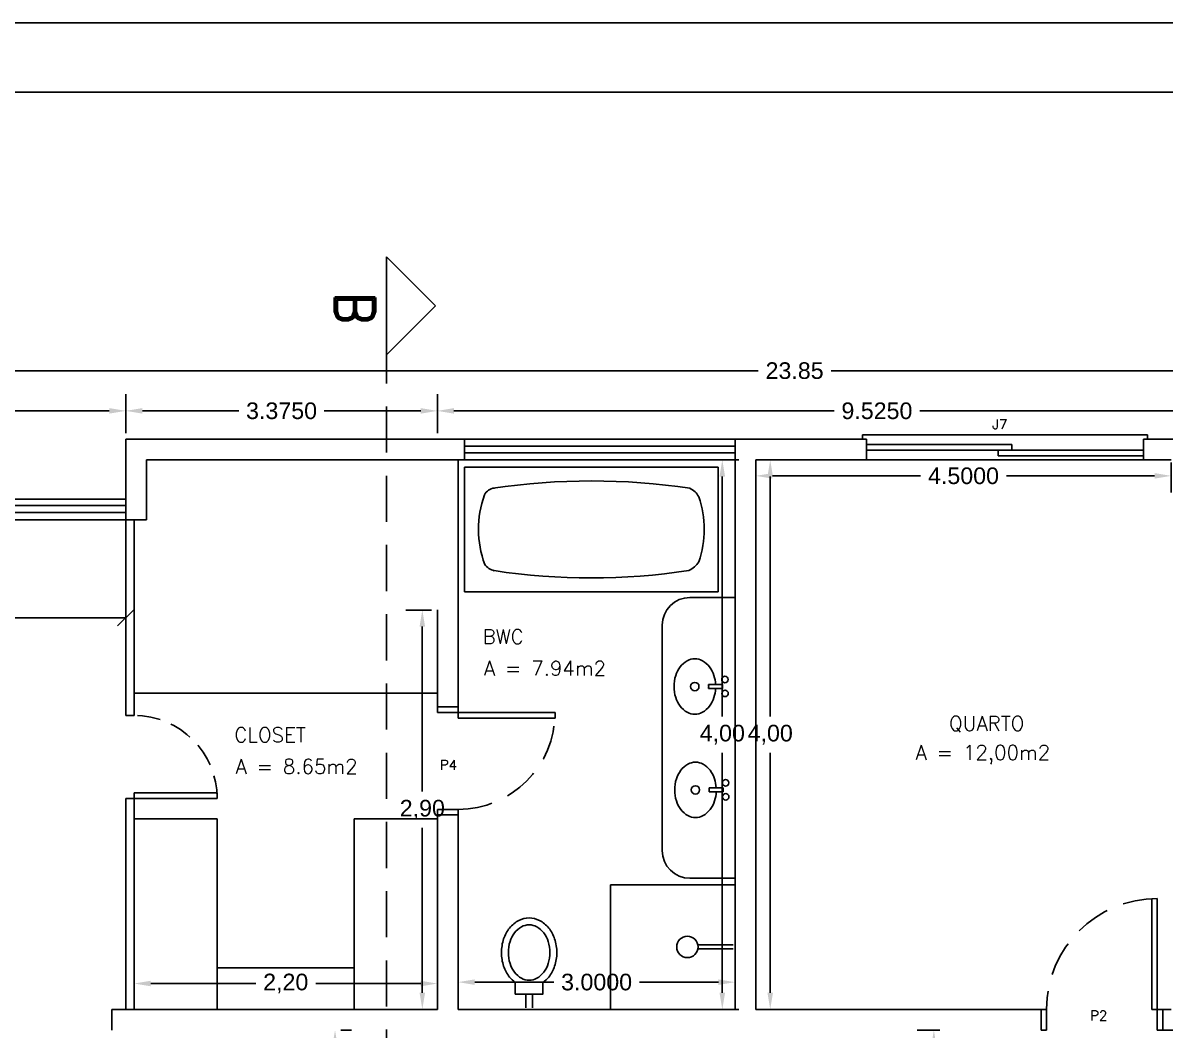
# Model space of a CAD drawing. Header units: millimetres. Extents: x 2200 to 2403, y 2380 to 2511.
# Drawn here: x 2278.06 to 2290.43, y 2405.1 to 2416.01 of the extents above; entities that cross this region are included whole.
import ezdxf

# ---------------------------------------------------------------- set-up
doc = ezdxf.new("R2010")
doc.units = ezdxf.units.MM
doc.linetypes.add('DASHED', pattern=[0.75, 0.5, -0.25])
doc.linetypes.add('HIDDEN', pattern=[0.375, 0.25, -0.125])
doc.layers.add('ABERTURAS', color=1, linetype='Continuous')
doc.layers.add('CORTE', color=7, linetype='Continuous')
doc.styles.add('ROMAND', font='romand', dxfattribs={"height": 0.1})
doc.styles.add('ROMANS', font='ROMANS.shx', dxfattribs={"height": 0.07})
doc.styles.get("Standard").update_dxf_attribs({"font": 'arial.ttf'})
doc.dimstyles.get("Standard").update_dxf_attribs({"dimtxt": 0.18, "dimasz": 0.18, "dimexe": 0.18, "dimexo": 0.0625, "dimgap": 0.09, "dimtad": 0, "dimtih": 1, "dimtoh": 1, "dimdec": 4, "dimzin": 0, "dimdsep": 46, "dimtxsty": 'Standard', "dimcen": 0.09, "dimadec": 0, "dimazin": 0, "dimtfac": 1, "dimtdec": 4, "dimtofl": 0, "dimtmove": 0, "dimatfit": 3, "dimfxl": 1, "dimtolj": 1, "dimtzin": 0, "dimarcsym": 0})

# ---------------------------------------------------------------- blocks, each defined once
blk = doc.blocks.new('*D658')
at = {"color": 0, "lineweight": -2, "transparency": 16777216}
for p, q in [((2279.265, 2405.552), (2279.265, 2405.784)), ((2282.55, 2405.552), (2282.55, 2405.784)), ((2279.445, 2405.604), (2280.582, 2405.604)), ((2282.37, 2405.604), (2281.232, 2405.604))]:
    blk.add_line(p, q, dxfattribs=at)
at = {"color": 0, "transparency": 16777216}
for points in [[(2279.445, 2405.634), (2279.445, 2405.574), (2279.265, 2405.604)], [(2282.37, 2405.634), (2282.37, 2405.574), (2282.55, 2405.604)]]:
    blk.add_solid(points, dxfattribs=at)
at = {"layer": 'DEFPOINTS', "color": 0, "transparency": 16777216}
for p in [(2282.55, 2405.604), (2279.265, 2405.489), (2282.55, 2405.489)]:
    blk.add_point(p, dxfattribs=at)
at = {"color": 0, "transparency": 16777216, "insert": (2280.907, 2405.604), "char_height": 0.18, "attachment_point": 5}
blk.add_mtext('\\A1;2,20', dxfattribs=at)
blk = doc.blocks.new('*D659')
at = {"color": 0, "lineweight": -2, "transparency": 16777216}
for p, q in [((2268.541, 2410.855), (2268.541, 2412.422)), ((2304.3, 2410.855), (2304.3, 2412.422)), ((2268.721, 2412.242), (2286.025, 2412.242)), ((2304.12, 2412.242), (2286.816, 2412.242))]:
    blk.add_line(p, q, dxfattribs=at)
at = {"color": 0, "transparency": 16777216}
for points in [[(2268.721, 2412.272), (2268.721, 2412.212), (2268.541, 2412.242)], [(2304.12, 2412.272), (2304.12, 2412.212), (2304.3, 2412.242)]]:
    blk.add_solid(points, dxfattribs=at)
at = {"layer": 'DEFPOINTS', "color": 0, "transparency": 16777216}
for p in [(2268.541, 2412.242), (2268.541, 2410.792), (2304.3, 2410.792)]:
    blk.add_point(p, dxfattribs=at)
at = {"color": 0, "transparency": 16777216, "insert": (2286.42, 2412.242), "char_height": 0.18, "attachment_point": 5}
blk.add_mtext('\\A1;23.85', dxfattribs=at)
blk = doc.blocks.new('*D678')
at = {"color": 0, "lineweight": -2, "transparency": 16777216}
for p, q in [((2281.503, 2405.099), (2281.621, 2405.099)), ((2281.441, 2404.919), (2281.441, 2404.54)), ((2281.441, 2403.765), (2281.441, 2404.144)), ((2281.503, 2403.585), (2281.621, 2403.585))]:
    blk.add_line(p, q, dxfattribs=at)
at = {"color": 0, "transparency": 16777216}
for points in [[(2281.411, 2404.919), (2281.471, 2404.919), (2281.441, 2405.099)], [(2281.411, 2403.765), (2281.471, 2403.765), (2281.441, 2403.585)]]:
    blk.add_solid(points, dxfattribs=at)
at = {"layer": 'DEFPOINTS', "color": 0, "transparency": 16777216}
for p in [(2281.441, 2405.099), (2281.441, 2405.099), (2281.441, 2403.585)]:
    blk.add_point(p, dxfattribs=at)
at = {"color": 0, "transparency": 16777216, "insert": (2281.441, 2404.342), "char_height": 0.18, "attachment_point": 5}
blk.add_mtext('\\A1;1,00', dxfattribs=at)
blk = doc.blocks.new('*D687')
at = {"color": 0, "lineweight": -2, "transparency": 16777216}
for p, q in [((2285.544, 2411.276), (2285.817, 2411.276)), ((2285.637, 2411.096), (2285.637, 2408.498)), ((2285.637, 2405.504), (2285.637, 2408.102)), ((2285.544, 2405.324), (2285.817, 2405.324))]:
    blk.add_line(p, q, dxfattribs=at)
at = {"color": 0, "transparency": 16777216}
for points in [[(2285.607, 2411.096), (2285.667, 2411.096), (2285.637, 2411.276)], [(2285.607, 2405.504), (2285.667, 2405.504), (2285.637, 2405.324)]]:
    blk.add_solid(points, dxfattribs=at)
at = {"layer": 'DEFPOINTS', "color": 0, "transparency": 16777216}
for p in [(2285.481, 2411.276), (2285.481, 2405.324), (2285.637, 2405.324)]:
    blk.add_point(p, dxfattribs=at)
at = {"color": 0, "transparency": 16777216, "insert": (2285.637, 2408.3), "char_height": 0.18, "attachment_point": 5}
blk.add_mtext('\\A1;4,00', dxfattribs=at)
blk = doc.blocks.new('*D688')
at = {"color": 0, "lineweight": -2, "transparency": 16777216}
for p, q in [((2286.062, 2411.276), (2286.336, 2411.276)), ((2286.156, 2411.096), (2286.156, 2408.498)), ((2286.156, 2405.504), (2286.156, 2408.102)), ((2286.062, 2405.324), (2286.336, 2405.324))]:
    blk.add_line(p, q, dxfattribs=at)
at = {"color": 0, "transparency": 16777216}
for points in [[(2286.126, 2411.096), (2286.186, 2411.096), (2286.156, 2411.276)], [(2286.126, 2405.504), (2286.186, 2405.504), (2286.156, 2405.324)]]:
    blk.add_solid(points, dxfattribs=at)
at = {"layer": 'DEFPOINTS', "color": 0, "transparency": 16777216}
for p in [(2286, 2411.276), (2286, 2405.324), (2286.156, 2405.324)]:
    blk.add_point(p, dxfattribs=at)
at = {"color": 0, "transparency": 16777216, "insert": (2286.156, 2408.3), "char_height": 0.18, "attachment_point": 5}
blk.add_mtext('\\A1;4,00', dxfattribs=at)
blk = doc.blocks.new('*D702')
at = {"color": 0, "lineweight": -2, "transparency": 16777216}
for p, q in [((2282.775, 2405.566), (2282.775, 2405.799)), ((2285.775, 2405.566), (2285.775, 2405.799)), ((2282.955, 2405.619), (2283.811, 2405.619)), ((2285.595, 2405.619), (2284.738, 2405.619))]:
    blk.add_line(p, q, dxfattribs=at)
at = {"color": 0, "transparency": 16777216}
for points in [[(2282.955, 2405.649), (2282.955, 2405.589), (2282.775, 2405.619)], [(2285.595, 2405.649), (2285.595, 2405.589), (2285.775, 2405.619)]]:
    blk.add_solid(points, dxfattribs=at)
at = {"layer": 'DEFPOINTS', "color": 0, "transparency": 16777216}
for p in [(2282.775, 2405.619), (2282.775, 2405.504), (2285.775, 2405.504)]:
    blk.add_point(p, dxfattribs=at)
at = {"color": 0, "transparency": 16777216, "insert": (2284.275, 2405.619), "char_height": 0.18, "attachment_point": 5}
blk.add_mtext('\\A1;3.0000', dxfattribs=at)
blk = doc.blocks.new('*D705')
at = {"color": 0, "lineweight": -2, "transparency": 16777216}
for p, q in [((2287.995, 2405.099), (2287.749, 2405.099)), ((2287.929, 2404.919), (2287.929, 2404.606)), ((2287.929, 2403.929), (2287.929, 2404.242)), ((2287.995, 2403.749), (2287.749, 2403.749))]:
    blk.add_line(p, q, dxfattribs=at)
at = {"color": 0, "transparency": 16777216}
for points in [[(2287.899, 2404.919), (2287.959, 2404.919), (2287.929, 2405.099)], [(2287.899, 2403.929), (2287.959, 2403.929), (2287.929, 2403.749)]]:
    blk.add_solid(points, dxfattribs=at)
at = {"layer": 'DEFPOINTS', "color": 0, "transparency": 16777216}
for p in [(2287.929, 2405.099), (2288.057, 2405.099), (2288.057, 2403.749)]:
    blk.add_point(p, dxfattribs=at)
at = {"color": 0, "transparency": 16777216, "insert": (2287.929, 2404.424), "char_height": 0.18, "attachment_point": 5}
blk.add_mtext('\\A1;1.3500', dxfattribs=at)
blk = doc.blocks.new('CUBA')
at = {"color": 4}
for p, q in [((-0.0148, -0.0995), (-0.0146, -0.1997)), ((0.0152, -0.0995), (0.0154, -0.1996))]:
    blk.add_line(p, q, dxfattribs=at)
for points in [[(0.2, 0, 0.126822), (0.1858, 0.055, 0.10607), (0.1414, 0.1061, 0.085783), (0.0789, 0.138, 0.075445), (0, 0.15, 0.075445), (-0.0789, 0.138, 0.085783), (-0.1414, 0.1061, 0.10607), (-0.1858, 0.055, 0.126822), (-0.2, 0, 0.126822), (-0.1858, -0.055, 0.10607), (-0.1414, -0.1061, 0.085783), (-0.0789, -0.138, 0.061571), (-0.0147, -0.1496, 0.075445)], [(0.0153, -0.1496, 0.060953), (0.0789, -0.138, 0.085783), (0.1414, -0.1061, 0.10607), (0.1858, -0.055, 0.126822), (0.2, 0, 0.126822)], [(-0.0148, -0.0995, 0.017141), (0, -0.1, 0.017646), (0.0152, -0.0995, 0.085783)], [(-0.0146, -0.1997, 0.011534), (0, -0.2, 0.012226), (0.0154, -0.1996, 0.085783)]]:
    blk.add_lwpolyline(points, format="xyb", dxfattribs=at)
for centre, radius in [((0, 0), 0.0301), ((-0.0495, -0.2181), 0.0235), ((0.0505, -0.2179), 0.0235)]:
    blk.add_circle(centre, radius, dxfattribs=at)
blk = doc.blocks.new('P80D')
at = {"color": 1}
for p, q in [((0, 0.88), (0, 0.84)), ((0, 0.84), (0.15, 0.84)), ((0.15, 0.88), (0.15, 0.84)), ((0, 0.04), (0, 0)), ((0, 0.04), (0.15, 0.04)), ((0.95, 0.08), (0.15, 0.08)), ((0.15, 0.08), (0.15, 0.04)), ((0.15, 0.04), (0.95, 0.04)), ((0.15, 0.04), (0.15, 0))]:
    blk.add_line(p, q, dxfattribs=at)
at = {"color": 1, "linetype": 'HIDDEN'}
blk.add_arc((0.15, 0.04), 0.8, 0, 89.87475, dxfattribs=at)
blk = doc.blocks.new('*D654')
at = {"color": 0, "lineweight": -2, "transparency": 16777216}
for p, q in [((2286, 2411.249), (2286, 2410.923)), ((2290.5, 2411.249), (2290.5, 2410.923)), ((2286.18, 2411.103), (2287.783, 2411.103)), ((2290.32, 2411.103), (2288.717, 2411.103))]:
    blk.add_line(p, q, dxfattribs=at)
at = {"color": 0, "transparency": 16777216}
for points in [[(2286.18, 2411.133), (2286.18, 2411.073), (2286, 2411.103)], [(2290.32, 2411.133), (2290.32, 2411.073), (2290.5, 2411.103)]]:
    blk.add_solid(points, dxfattribs=at)
at = {"layer": 'DEFPOINTS', "color": 0, "transparency": 16777216}
for p in [(2286, 2411.311), (2290.5, 2411.311), (2290.5, 2411.103)]:
    blk.add_point(p, dxfattribs=at)
at = {"color": 0, "transparency": 16777216, "insert": (2288.25, 2411.103), "char_height": 0.18, "attachment_point": 5}
blk.add_mtext('\\A1;4.5000', dxfattribs=at)
blk = doc.blocks.new('J200')
at = {"color": 4}
for p, q in [((2, 0), (0, 0)), ((-0.03, -0.18), (-0.03, -0.15)), ((2.03, -0.18), (2.03, -0.15)), ((-0.03, -0.18), (2.03, -0.18))]:
    blk.add_line(p, q, dxfattribs=at)
at = {"color": 1}
for p, q in [((0, -0.03), (1.05, -0.03)), ((0, -0.07), (2, -0.07)), ((0.95, -0.07), (0.95, -0.11)), ((1.05, -0.03), (1.05, -0.07)), ((0.95, -0.11), (2, -0.11))]:
    blk.add_line(p, q, dxfattribs=at)
blk = doc.blocks.new('VASO')
at = {"color": 4}
for p, q in [((-0.1, 0), (0, 0)), ((-0.1, -0.05), (0, -0.05))]:
    blk.add_line(p, q, dxfattribs=at)
for points in [[(-0.498, 0.1592, 0.088923), (-0.5768, 0.1164, 0.104957), (-0.6319, 0.0492, 0.120011), (-0.65, -0.025, 0.120011), (-0.6319, -0.0992, 0.104957), (-0.5768, -0.1664, 0.088923), (-0.498, -0.2092, 0.080167), (-0.4, -0.225, 0.080167), (-0.302, -0.2092, 0.088923), (-0.2232, -0.1664, 0.068475), (-0.1839, -0.125), (-0.1, -0.125), (-0.1, 0.075), (-0.1839, 0.075, 0.068475), (-0.2232, 0.1164, 0.088923), (-0.302, 0.1592, 0.080167), (-0.4, 0.175, 0.080167)], [(-0.6, -0.025, 0.126822), (-0.5858, -0.08, 0.10607), (-0.5414, -0.1311, 0.085783), (-0.4789, -0.163, 0.075445), (-0.4, -0.175, 0.075445), (-0.3211, -0.163, 0.085783), (-0.2586, -0.1311, 0.10607), (-0.2142, -0.08, 0.126822), (-0.2, -0.025, 0.126822), (-0.2142, 0.03, 0.10607), (-0.2586, 0.0811, 0.085783), (-0.3211, 0.113, 0.075445), (-0.4, 0.125, 0.075445), (-0.4789, 0.113, 0.085783), (-0.5414, 0.0811, 0.10607), (-0.5858, 0.03, 0.126822)]]:
    blk.add_lwpolyline(points, format="xyb", close=True, dxfattribs=at)
blk = doc.blocks.new('CH')
at = {"color": 4}
for p, q in [((-0.2551, -0.0006), (0, 0)), ((-0.2551, -0.0306), (0.0001, -0.03))]:
    blk.add_line(p, q, dxfattribs=at)
blk.add_circle((-0.3308, -0.0156), 0.0772, dxfattribs=at)
blk = doc.blocks.new('BH')
at = {"color": 4}
for p, q in [((0.9, 1.83), (0, 1.83)), ((0, 0), (0, 1.83)), ((0.9, 0), (0, 0))]:
    blk.add_line(p, q, dxfattribs=at)
blk.add_lwpolyline([(0.9, 0), (0.9, 1.83)], dxfattribs=at)
for centre, radius, start, end in [((0.2872, 1.5601), 0.1497, 118.9399, 153.34801), ((0.45, 0.9992), 0.7308, 71.36033, 108.77978), ((0.5772, 1.5334), 0.1907, 26.4538, 56.10597), ((4.8802, 0.915), 4.7802, 171.43131, 188.54312), ((-3.9802, 0.915), 4.7802, 351.55324, 8.46073), ((0.2384, 0.2225), 0.0872, 185.33437, 244.58383), ((0.633, 0.2411), 0.1186, 305.88133, 346.21344), ((0.45, 0.8308), 0.7308, 250.0812, 290.20969)]:
    blk.add_arc(centre, radius, start, end, dxfattribs=at)
blk = doc.blocks.new('P70E')
at = {"color": 1}
for p, q in [((0, 0.78), (0, 0.74)), ((0.15, 0.78), (0.15, 0.74)), ((0.15, 0.74), (0, 0.74)), ((-0.7, 0.08), (0, 0.08)), ((-0.7, 0.08), (-0.7, 0.04)), ((0, 0.04), (-0.7, 0.04)), ((0, 0.08), (0, 0.04)), ((0.15, 0.04), (0, 0.04)), ((0, 0.04), (0, 0)), ((0.15, 0.04), (0.15, 0))]:
    blk.add_line(p, q, dxfattribs=at)
at = {"color": 1, "linetype": 'HIDDEN'}
blk.add_arc((0, 0.04), 0.7, 90, 180, dxfattribs=at)
blk = doc.blocks.new('*D670')
at = {"color": 0, "lineweight": -2, "transparency": 16777216}
for p, q in [((2282.487, 2409.65), (2282.207, 2409.65)), ((2282.387, 2409.47), (2282.387, 2407.685)), ((2282.387, 2405.504), (2282.387, 2407.289)), ((2282.487, 2405.324), (2282.207, 2405.324))]:
    blk.add_line(p, q, dxfattribs=at)
at = {"color": 0, "transparency": 16777216}
for points in [[(2282.357, 2409.47), (2282.417, 2409.47), (2282.387, 2409.65)], [(2282.357, 2405.504), (2282.417, 2405.504), (2282.387, 2405.324)]]:
    blk.add_solid(points, dxfattribs=at)
at = {"layer": 'DEFPOINTS', "color": 0, "transparency": 16777216}
for p in [(2282.387, 2409.65), (2282.55, 2409.65), (2282.55, 2405.324)]:
    blk.add_point(p, dxfattribs=at)
at = {"color": 0, "transparency": 16777216, "insert": (2282.387, 2407.487), "char_height": 0.18, "attachment_point": 5}
blk.add_mtext('\\A1;2,90', dxfattribs=at)
blk = doc.blocks.new('*D673')
at = {"color": 0, "lineweight": -2, "transparency": 16777216}
for p, q in [((2282.55, 2411.564), (2282.55, 2411.987)), ((2292.075, 2411.564), (2292.075, 2411.987)), ((2282.73, 2411.807), (2286.849, 2411.807)), ((2291.895, 2411.807), (2287.776, 2411.807))]:
    blk.add_line(p, q, dxfattribs=at)
at = {"color": 0, "transparency": 16777216}
for points in [[(2282.73, 2411.837), (2282.73, 2411.777), (2282.55, 2411.807)], [(2291.895, 2411.837), (2291.895, 2411.777), (2292.075, 2411.807)]]:
    blk.add_solid(points, dxfattribs=at)
at = {"layer": 'DEFPOINTS', "color": 0, "transparency": 16777216}
for p in [(2282.55, 2411.807), (2282.55, 2411.501), (2292.075, 2411.501)]:
    blk.add_point(p, dxfattribs=at)
at = {"color": 0, "transparency": 16777216, "insert": (2287.312, 2411.807), "char_height": 0.18, "attachment_point": 5}
blk.add_mtext('\\A1;9.5250', dxfattribs=at)
blk = doc.blocks.new('*D674')
at = {"color": 0, "lineweight": -2, "transparency": 16777216}
for p, q in [((2279.175, 2411.564), (2279.175, 2411.987)), ((2282.55, 2411.564), (2282.55, 2411.987)), ((2279.355, 2411.807), (2280.399, 2411.807)), ((2282.37, 2411.807), (2281.325, 2411.807))]:
    blk.add_line(p, q, dxfattribs=at)
at = {"color": 0, "transparency": 16777216}
for points in [[(2279.355, 2411.837), (2279.355, 2411.777), (2279.175, 2411.807)], [(2282.37, 2411.837), (2282.37, 2411.777), (2282.55, 2411.807)]]:
    blk.add_solid(points, dxfattribs=at)
at = {"layer": 'DEFPOINTS', "color": 0, "transparency": 16777216}
for p in [(2282.55, 2411.807), (2279.175, 2411.501), (2282.55, 2411.501)]:
    blk.add_point(p, dxfattribs=at)
at = {"color": 0, "transparency": 16777216, "insert": (2280.862, 2411.807), "char_height": 0.18, "attachment_point": 5}
blk.add_mtext('\\A1;3.3750', dxfattribs=at)
blk = doc.blocks.new('*D675')
at = {"color": 0, "lineweight": -2, "transparency": 16777216}
for p, q in [((2272.428, 2411.658), (2272.428, 2411.987)), ((2279.175, 2411.658), (2279.175, 2411.987)), ((2272.608, 2411.807), (2275.337, 2411.807)), ((2278.995, 2411.807), (2276.266, 2411.807))]:
    blk.add_line(p, q, dxfattribs=at)
at = {"color": 0, "transparency": 16777216}
for points in [[(2272.608, 2411.837), (2272.608, 2411.777), (2272.428, 2411.807)], [(2278.995, 2411.837), (2278.995, 2411.777), (2279.175, 2411.807)]]:
    blk.add_solid(points, dxfattribs=at)
at = {"layer": 'DEFPOINTS', "color": 0, "transparency": 16777216}
for p in [(2272.428, 2411.807), (2272.428, 2411.595), (2279.175, 2411.595)]:
    blk.add_point(p, dxfattribs=at)
at = {"color": 0, "transparency": 16777216, "insert": (2275.801, 2411.807), "char_height": 0.18, "attachment_point": 5}
blk.add_mtext('\\A1;6.7465', dxfattribs=at)
blk = doc.blocks.new('*D721')
at = {"layer": 'ABERTURAS', "color": 1, "lineweight": -2, "transparency": 16777216}
for p, q in [((2272.673, 2410.563), (2272.673, 2409.387)), ((2279.175, 2410.563), (2279.175, 2409.387)), ((2272.583, 2409.477), (2272.763, 2409.657)), ((2279.085, 2409.477), (2279.265, 2409.657)), ((2272.673, 2409.567), (2275.727, 2409.567)), ((2279.175, 2409.567), (2276.121, 2409.567))]:
    blk.add_line(p, q, dxfattribs=at)
at = {"layer": 'DEFPOINTS', "color": 0, "transparency": 16777216}
for p in [(2272.673, 2410.625), (2279.175, 2410.625), (2279.175, 2409.567)]:
    blk.add_point(p, dxfattribs=at)
at = {"layer": 'ABERTURAS', "color": 1, "transparency": 16777216, "insert": (2275.924, 2409.567), "char_height": 0.07, "attachment_point": 5, "style": 'ROMANS'}
blk.add_mtext('\\A1;4.35', dxfattribs=at)

msp = doc.modelspace()

# ---------------------------------------------------------------- linework, layer by layer
at = {"color": 1}
for p, q in [((2262.81768, 2416.0101), (2309.01768, 2416.0101)), ((2285.77473, 2411.42648), (2282.84556, 2411.42648)), ((2285.77473, 2411.35148), (2282.84556, 2411.35148)), ((2279.17473, 2410.78057), (2272.6532, 2410.78057)), ((2279.17473, 2410.8503), (2279.17473, 2410.6253)), ((2279.17473, 2410.70557), (2272.6532, 2410.70557))]:
    msp.add_line(p, q, dxfattribs=at)
msp.add_line((2265.06768, 2415.2601), (2308.26768, 2415.2601))
at = {"color": 2}
for p, q in [((2279.17473, 2410.8503), (2279.17473, 2411.50148)), ((2285.77473, 2411.50148), (2279.17473, 2411.50148)), ((2279.39973, 2410.6253), (2279.39973, 2411.27648)), ((2285.77473, 2411.27648), (2279.39973, 2411.27648)), ((2279.17473, 2410.8503), (2270.4032, 2410.8503)), ((2279.39973, 2410.6253), (2272.6532, 2410.6253))]:
    msp.add_line(p, q, dxfattribs=at)
at = {"color": 7}
for p, q in [((2285.77473, 2405.32416), (2285.77473, 2411.50148)), ((2287.19973, 2411.50148), (2285.77473, 2411.50148)), ((2287.19973, 2411.27648), (2287.19973, 2411.50148)), ((2290.19973, 2411.50148), (2292.07473, 2411.50148)), ((2290.19973, 2411.27648), (2290.19973, 2411.50148)), ((2285.99973, 2405.32416), (2285.99973, 2411.27648)), ((2287.19973, 2411.27648), (2285.99973, 2411.27648)), ((2290.49973, 2411.27648), (2290.19973, 2411.27648)), ((2282.77473, 2408.6003), (2282.77473, 2409.8753)), ((2282.54973, 2408.6003), (2282.54973, 2409.6503)), ((2282.77473, 2408.6003), (2282.54973, 2408.6003)), ((2282.54973, 2405.32416), (2282.54973, 2407.4303)), ((2282.77473, 2407.4303), (2282.54973, 2407.4303)), ((2282.77473, 2405.32416), (2282.77473, 2407.4303)), ((2282.54973, 2405.32416), (2279.02473, 2405.32416)), ((2279.02473, 2405.32416), (2279.02473, 2405.09916)), ((2285.77473, 2405.32416), (2282.77473, 2405.32416)), ((2289.08973, 2405.32416), (2285.99973, 2405.32416)), ((2289.08973, 2405.09916), (2289.08973, 2405.32416)), ((2290.40973, 2405.09916), (2290.40973, 2405.32416)), ((2290.49973, 2405.32416), (2290.40973, 2405.32416)), ((2290.81473, 2405.09916), (2290.40973, 2405.09916))]:
    msp.add_line(p, q, dxfattribs=at)
at = {"color": 4}
for p, q in [((2279.17473, 2410.6253), (2279.17473, 2408.50857)), ((2279.26473, 2410.6253), (2279.26473, 2408.50857)), ((2285.76648, 2409.78569), (2285.28648, 2409.78569)), ((2284.98648, 2407.04419), (2284.98648, 2409.48569)), ((2282.54973, 2408.7503), (2279.26473, 2408.7503)), ((2279.17473, 2408.50857), (2279.26473, 2408.50857)), ((2280.16473, 2407.66857), (2279.26473, 2407.66857)), ((2279.26473, 2407.66857), (2279.26473, 2407.60857)), ((2280.16473, 2407.66857), (2280.16473, 2407.60857)), ((2279.17473, 2407.60857), (2279.17473, 2405.32416)), ((2279.17473, 2407.60857), (2279.26473, 2407.60857)), ((2279.26473, 2407.60857), (2279.26473, 2405.32416)), ((2279.26473, 2407.60857), (2280.16473, 2407.60857)), ((2280.16473, 2407.38973), (2279.26473, 2407.38973)), ((2280.16473, 2407.38973), (2280.16473, 2405.32416)), ((2281.64973, 2405.32416), (2281.64973, 2407.38973)), ((2282.54973, 2407.38973), (2281.64973, 2407.38973)), ((2285.77473, 2406.67416), (2284.42473, 2406.67416)), ((2284.42473, 2405.32416), (2284.42473, 2406.67416)), ((2285.76648, 2406.74419), (2285.28648, 2406.74419)), ((2281.64973, 2405.77416), (2280.16473, 2405.77416))]:
    msp.add_line(p, q, dxfattribs=at)
for centre, start, end in [((2285.28648, 2409.48569), 90, 180), ((2285.28648, 2407.04419), 180, 270)]:
    msp.add_arc(centre, 0.3, start, end, dxfattribs=at)
at = {"color": 4, "linetype": 'HIDDEN'}
msp.add_arc((2279.26473, 2407.60857), 0.9, 0, 90, dxfattribs=at)
at = {"layer": 'ABERTURAS', "color": 1}
for p, q in [((2282.84556, 2411.27648), (2282.84556, 2411.50148)), ((2282.77473, 2409.8753), (2282.77473, 2411.27648))]:
    msp.add_line(p, q, dxfattribs=at)
at = {"layer": 'CORTE'}
for p, q in [((2281.99929, 2413.47517), (2281.99929, 2412.41451)), ((2281.99929, 2413.47517), (2282.52962, 2412.94484)), ((2282.52962, 2412.94484), (2281.99929, 2412.41451))]:
    msp.add_line(p, q, dxfattribs=at)
at = {"layer": 'CORTE', "linetype": 'DASHED'}
msp.add_line((2281.99929, 2388.85467), (2281.99929, 2412.41451), dxfattribs=at)

# ---------------------------------------------------------------- block references
at = {"color": 7, "xscale": 1.5, "yscale": 1.5, "zscale": 1.5}
for name, p, rotation in [('J200', (2290.19973, 2411.27648), 180), ('BH', (2282.84556, 2411.19848), 270), ('P70E', (2282.77473, 2408.6003), 180.0000000000026), ('P80D', (2290.40973, 2405.09916), 90), ('VASO', (2283.58178, 2405.33961), 270)]:
    msp.add_blockref(name, p, dxfattribs=dict(at, rotation=rotation))
at = {"color": 4, "xscale": 1.5, "yscale": 1.5, "zscale": 1.5, "rotation": 90}
for p in [(2285.33921, 2408.82124), (2285.34633, 2407.70148)]:
    msp.add_blockref('CUBA', p, dxfattribs=at)
at = {"color": 7, "xscale": 1.5, "yscale": 1.5, "zscale": 1.5}
msp.add_blockref('CH', (2285.75452, 2406.02465), dxfattribs=at)

# ---------------------------------------------------------------- texts
at = {"color": 1, "style": 'ROMANS'}
for s, height, p in [('J7', 0.105, (2288.56246, 2411.60999)), ('BWC', 0.1575, (2283.0404, 2409.28309)), ('A = 7.94m2', 0.1575, (2283.05397, 2408.94046)), ('QUARTO', 0.1575, (2288.09335, 2408.34263)), ('CLOSET', 0.1575, (2280.34934, 2408.21921)), ('A = 12,00m2', 0.1575, (2287.73114, 2408.02863)), ('A = 8.65m2', 0.1575, (2280.36291, 2407.87658)), ('P4', 0.105, (2282.57804, 2407.91997)), ('P2', 0.105, (2289.62353, 2405.20546))]:
    msp.add_text(s, height=height, dxfattribs=at).set_placement(p)
at = {"layer": 'CORTE', "color": 1, "style": 'ROMAND'}
msp.add_text('B', height=0.43821, rotation=270, dxfattribs=at).set_placement((2281.4383, 2413.10853))

# ---------------------------------------------------------------- dimensions: what is measured, and where the dimension line sits
at = {"color": 1}
dim = msp.add_aligned_dim(p1=(2304.29973, 2410.79234), p2=(2268.54114, 2410.79234), distance=-1.44931, text='23.85', dimstyle='Standard', dxfattribs=at)
dim.commit()
dim.dimension.update_dxf_attribs({"geometry": '*D659', "text_midpoint": (2286.42043, 2412.24164)})
at = {"color": 7}
for p1, p2, distance, picture, middle in [((2279.17473, 2411.59523), (2272.4282, 2411.59523), -0.21201, '*D675', (2275.80146, 2411.80725)), ((2279.17473, 2411.50148), (2282.54973, 2411.50148), 0.30576, '*D674', (2280.86223, 2411.80725)), ((2292.07473, 2411.50148), (2282.54973, 2411.50148), -0.30576, '*D673', (2287.31223, 2411.80725)), ((2285.99973, 2411.31132), (2290.49973, 2411.31132), -0.20859, '*D654', (2288.24973, 2411.10273)), ((2285.77473, 2405.50387), (2282.77473, 2405.50387), -0.11472, '*D702', (2284.27473, 2405.61859)), ((2288.05748, 2403.74916), (2288.05748, 2405.09916), 0.12853, '*D705', (2287.92895, 2404.42416))]:
    dim = msp.add_aligned_dim(p1=p1, p2=p2, distance=distance, dimstyle='Standard', dxfattribs=at)
    dim.commit()
    dim.dimension.update_dxf_attribs({"geometry": picture, "text_midpoint": middle})
for p1, p2, distance, text, picture, middle in [((2285.48105, 2411.27648), (2285.48105, 2405.32416), 0.15595, '4,00', '*D687', (2285.637, 2408.30032)), ((2285.99973, 2411.27648), (2285.99973, 2405.32416), 0.15595, '4,00', '*D688', (2286.15568, 2408.30032)), ((2282.54973, 2405.32416), (2282.54973, 2409.6503), 0.16253, '2,90', '*D670', (2282.38719, 2407.48723)), ((2279.26473, 2405.48901), (2282.54973, 2405.48901), 0.11472, '2,20', '*D658', (2280.90723, 2405.60373)), ((2281.44091, 2403.58484), (2281.44091, 2405.09916), 0, '1,00', '*D678', (2281.44091, 2404.342))]:
    dim = msp.add_aligned_dim(p1=p1, p2=p2, distance=distance, text=text, dimstyle='Standard', dxfattribs=at)
    dim.commit()
    dim.dimension.update_dxf_attribs({"geometry": picture, "text_midpoint": middle})
at = {"layer": 'ABERTURAS', "color": 1}
dim = msp.add_linear_dim(base=(2279.17473, 2409.56694), p1=(2272.6731, 2410.6253), p2=(2279.17473, 2410.6253), text='4.35', dimstyle='Standard', override={"dimasz": 0, "dimtih": 0, "dimtoh": 0, "dimdec": 2, "dimtxsty": 'ROMANS', "dimtsz": 0.09, "dimclrd": 1, "dimclre": 1, "dimclrt": 1, "dimtdec": 2, "dimtix": 1, "dimtmove": 2}, dxfattribs=at)
dim.commit()
dim.dimension.update_dxf_attribs({"geometry": '*D721', "text_midpoint": (2275.92391, 2409.56694)})

doc.saveas('drawing.dxf')
